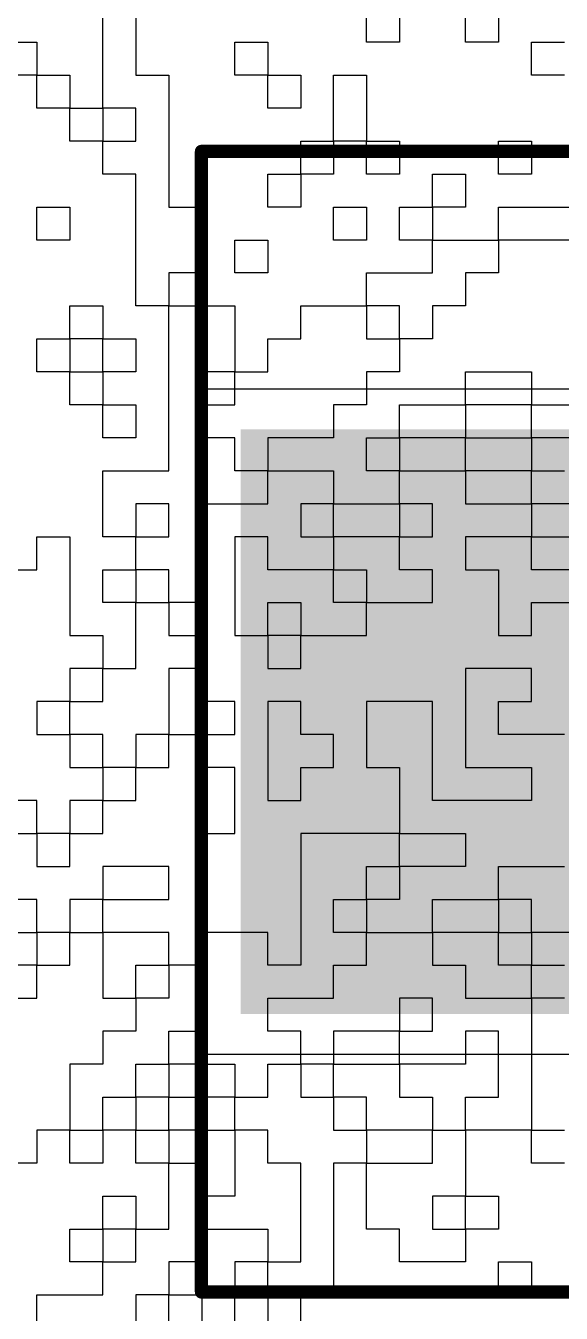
# Model space of a CAD drawing. Header units: inches. Extents: x 0.02 to 6.01, y 0.01 to 5.6.
# Drawn here: x 2.8738 to 2.9533, y 2.9722 to 3.1633 of the extents above; entities that cross this region are included whole.
import ezdxf

# ---------------------------------------------------------------- set-up
doc = ezdxf.new("R2010")
doc.units = ezdxf.units.IN
doc.header["$MEASUREMENT"] = 0
for name, color, linetype in [('Bottom Overlay', 54, 'Continuous'), ('Mechanical 15', 56, 'Continuous'), ('Top Layer', 1, 'Continuous'), ('Top Paste', 8, 'Continuous'), ('Top Solder', 216, 'Continuous')]:
    doc.layers.add(name, color=color, linetype=linetype)

# ---------------------------------------------------------------- blocks, each defined once
blk = doc.blocks.new('XTAL_FOXSDLF_160_20_34')
at = {"layer": 'Top Layer'}
blk.add_hatch(color=1, dxfattribs=at).paths.add_polyline_path([(0.07874, 0.03937), (0.29528, 0.03937), (0.29528, -0.03937), (0.07874, -0.03937)])
at = {"layer": 'Top Paste'}
blk.add_hatch(color=8, dxfattribs=at).paths.add_polyline_path([(0.07874, 0.03937), (0.29528, 0.03937), (0.29528, -0.03937), (0.07874, -0.03937)])
at = {"layer": 'Top Solder'}
blk.add_hatch(color=216, dxfattribs=at).paths.add_polyline_path([(0.07474, 0.04337), (0.29928, 0.04337), (0.29928, -0.04337), (0.07474, -0.04337)])
at = {"layer": 'Mechanical 15'}
for points in [[(0.30512, 0.08465, 0.00197, 0.00197, 0), (-0.30512, 0.08465, 0.00197, 0.00197, 0)], [(0.30512, 0.08465, 0.00197, 0.00197, 0), (0.30512, -0.08465, 0.00197, 0.00197, 0)], [(0.30512, -0.08465, 0.00197, 0.00197, 0), (-0.30512, -0.08465, 0.00197, 0.00197, 0)]]:
    blk.add_lwpolyline(points, format="xyseb", dxfattribs=at)
for points in [[(0.30463, 0.08465, 0.000984, 0.000984, 1), (0.30561, 0.08465, 0.000984, 0.000984, 1)], [(0.30463, 0.08465, 0.000984, 0.000984, 1), (0.30561, 0.08465, 0.000984, 0.000984, 1)], [(0.30463, -0.08465, 0.000984, 0.000984, 1), (0.30561, -0.08465, 0.000984, 0.000984, 1)], [(0.30463, -0.08465, 0.000984, 0.000984, 1), (0.30561, -0.08465, 0.000984, 0.000984, 1)]]:
    blk.add_lwpolyline(points, format="xyseb", close=True, dxfattribs=at)

msp = doc.modelspace()

# ---------------------------------------------------------------- linework, layer by layer
at = {"layer": 'Bottom Overlay'}
for p, q in [((2.88524, 3.15107), (2.88524, 3.17064)), ((2.93907, 3.16085), (2.93907, 3.17064)), ((2.94396, 3.17064), (2.94396, 3.16085)), ((2.89013, 3.16575), (2.89013, 3.15596)), ((2.92439, 3.16085), (2.92439, 3.16575)), ((2.92928, 3.16575), (2.92928, 3.16085)), ((2.87056, 3.16085), (2.87545, 3.16085)), ((2.87545, 3.16085), (2.87545, 3.15596)), ((2.90481, 3.15596), (2.90481, 3.16085)), ((2.90481, 3.16085), (2.90971, 3.16085)), ((2.90971, 3.16085), (2.90971, 3.15596)), ((2.92928, 3.16085), (2.92439, 3.16085)), ((2.94396, 3.16085), (2.93907, 3.16085)), ((2.94885, 3.16085), (2.95375, 3.16085)), ((2.94885, 3.15596), (2.94885, 3.16085)), ((2.87545, 3.15596), (2.87056, 3.15596)), ((2.87545, 3.15107), (2.87545, 3.15596)), ((2.87545, 3.15596), (2.88035, 3.15596)), ((2.88035, 3.15596), (2.88035, 3.15107)), ((2.89013, 3.15596), (2.89503, 3.15596)), ((2.89503, 3.15596), (2.89503, 3.13639)), ((2.90971, 3.15596), (2.90481, 3.15596)), ((2.90971, 3.15596), (2.9146, 3.15596)), ((2.90971, 3.15107), (2.90971, 3.15596)), ((2.9146, 3.15596), (2.9146, 3.15107)), ((2.91949, 3.14617), (2.91949, 3.15596)), ((2.91949, 3.15596), (2.92439, 3.15596)), ((2.92439, 3.15596), (2.92439, 3.14617)), ((2.95375, 3.15596), (2.94885, 3.15596)), ((2.88035, 3.15107), (2.87545, 3.15107)), ((2.88035, 3.15107), (2.88524, 3.15107)), ((2.88035, 3.14617), (2.88035, 3.15107)), ((2.88524, 3.15107), (2.88524, 3.14617)), ((2.89013, 3.15107), (2.88524, 3.15107)), ((2.89013, 3.14617), (2.89013, 3.15107)), ((2.9146, 3.15107), (2.90971, 3.15107)), ((2.88524, 3.14617), (2.88035, 3.14617)), ((2.88524, 3.14128), (2.88524, 3.14617)), ((2.88524, 3.14617), (2.89013, 3.14617)), ((2.9146, 3.14128), (2.9146, 3.14617)), ((2.9146, 3.14617), (2.91949, 3.14617)), ((2.91949, 3.14617), (2.91949, 3.14128)), ((2.92439, 3.14617), (2.91949, 3.14617)), ((2.92439, 3.14617), (2.92928, 3.14617)), ((2.92439, 3.14128), (2.92439, 3.14617)), ((2.92928, 3.14617), (2.92928, 3.14128)), ((2.94396, 3.14128), (2.94396, 3.14617)), ((2.94396, 3.14617), (2.94885, 3.14617)), ((2.94885, 3.14617), (2.94885, 3.14128)), ((2.89013, 3.14128), (2.88524, 3.14128)), ((2.89013, 3.12171), (2.89013, 3.14128)), ((2.90971, 3.13639), (2.90971, 3.14128)), ((2.90971, 3.14128), (2.9146, 3.14128)), ((2.9146, 3.14128), (2.9146, 3.13639)), ((2.91949, 3.14128), (2.9146, 3.14128)), ((2.92928, 3.14128), (2.92439, 3.14128)), ((2.93417, 3.14128), (2.93907, 3.14128)), ((2.93417, 3.13639), (2.93417, 3.14128)), ((2.93907, 3.14128), (2.93907, 3.13639)), ((2.94885, 3.14128), (2.94396, 3.14128)), ((2.87545, 3.13149), (2.87545, 3.13639)), ((2.87545, 3.13639), (2.88035, 3.13639)), ((2.88035, 3.13639), (2.88035, 3.13149)), ((2.89503, 3.13639), (2.89992, 3.13639)), ((2.89992, 3.13639), (2.89992, 3.1266)), ((2.9146, 3.13639), (2.90971, 3.13639)), ((2.91949, 3.13149), (2.91949, 3.13639)), ((2.91949, 3.13639), (2.92439, 3.13639)), ((2.92439, 3.13639), (2.92439, 3.13149)), ((2.92928, 3.13149), (2.92928, 3.13639)), ((2.92928, 3.13639), (2.93417, 3.13639)), ((2.93417, 3.13639), (2.93417, 3.13149)), ((2.93907, 3.13639), (2.93417, 3.13639)), ((2.94396, 3.13149), (2.94396, 3.13639)), ((2.94396, 3.13639), (2.95864, 3.13639)), ((2.88035, 3.13149), (2.87545, 3.13149)), ((2.90481, 3.1266), (2.90481, 3.13149)), ((2.90481, 3.13149), (2.90971, 3.13149)), ((2.90971, 3.13149), (2.90971, 3.1266)), ((2.92439, 3.13149), (2.91949, 3.13149)), ((2.93417, 3.13149), (2.92928, 3.13149)), ((2.93417, 3.13149), (2.94396, 3.13149)), ((2.93417, 3.1266), (2.93417, 3.13149)), ((2.95864, 3.13149), (2.94396, 3.13149)), ((2.94396, 3.13149), (2.94396, 3.1266)), ((2.89992, 3.1266), (2.89503, 3.1266)), ((2.89503, 3.1266), (2.89503, 3.12171)), ((2.90971, 3.1266), (2.90481, 3.1266)), ((2.92439, 3.12171), (2.92439, 3.1266)), ((2.92439, 3.1266), (2.93417, 3.1266)), ((2.94396, 3.1266), (2.93907, 3.1266)), ((2.93907, 3.1266), (2.93907, 3.12171)), ((2.88035, 3.12171), (2.88524, 3.12171)), ((2.88035, 3.11681), (2.88035, 3.12171)), ((2.88524, 3.12171), (2.88524, 3.11681)), ((2.89503, 3.12171), (2.89013, 3.12171)), ((2.89503, 3.09724), (2.89503, 3.12171)), ((2.89503, 3.12171), (2.90481, 3.12171)), ((2.90481, 3.12171), (2.90481, 3.11192)), ((2.9146, 3.11681), (2.9146, 3.12171)), ((2.9146, 3.12171), (2.92439, 3.12171)), ((2.92928, 3.12171), (2.92439, 3.12171)), ((2.92439, 3.12171), (2.92439, 3.11681)), ((2.92928, 3.11681), (2.92928, 3.12171)), ((2.93907, 3.12171), (2.93417, 3.12171)), ((2.93417, 3.12171), (2.93417, 3.11681)), ((2.87545, 3.11192), (2.87545, 3.11681)), ((2.87545, 3.11681), (2.88035, 3.11681)), ((2.88035, 3.11681), (2.88035, 3.11192)), ((2.88524, 3.11681), (2.88035, 3.11681)), ((2.88524, 3.11192), (2.88524, 3.11681)), ((2.88524, 3.11681), (2.89013, 3.11681)), ((2.89013, 3.11681), (2.89013, 3.11192)), ((2.90971, 3.11192), (2.90971, 3.11681)), ((2.90971, 3.11681), (2.9146, 3.11681)), ((2.92439, 3.11681), (2.92928, 3.11681)), ((2.93417, 3.11681), (2.92928, 3.11681)), ((2.92928, 3.11681), (2.92928, 3.11192)), ((2.88035, 3.11192), (2.87545, 3.11192)), ((2.88035, 3.11192), (2.88524, 3.11192)), ((2.88035, 3.10703), (2.88035, 3.11192)), ((2.89013, 3.11192), (2.88524, 3.11192)), ((2.88524, 3.11192), (2.88524, 3.10703)), ((2.90481, 3.11192), (2.89992, 3.11192)), ((2.89992, 3.11192), (2.89992, 3.10703)), ((2.90481, 3.11192), (2.90971, 3.11192)), ((2.90481, 3.10703), (2.90481, 3.11192)), ((2.92928, 3.11192), (2.92439, 3.11192)), ((2.92439, 3.11192), (2.92439, 3.10703)), ((2.93907, 3.10703), (2.93907, 3.11192)), ((2.93907, 3.11192), (2.94885, 3.11192)), ((2.94885, 3.11192), (2.94885, 3.10703)), ((2.88524, 3.10703), (2.88035, 3.10703)), ((2.88524, 3.10213), (2.88524, 3.10703)), ((2.88524, 3.10703), (2.89013, 3.10703)), ((2.89013, 3.10703), (2.89013, 3.10213)), ((2.89992, 3.10703), (2.90481, 3.10703)), ((2.92439, 3.10703), (2.91949, 3.10703)), ((2.91949, 3.10703), (2.91949, 3.10213)), ((2.92928, 3.10213), (2.92928, 3.10703)), ((2.92928, 3.10703), (2.93907, 3.10703)), ((2.93907, 3.10703), (2.93907, 3.10213)), ((2.94885, 3.10703), (2.93907, 3.10703)), ((2.94885, 3.10213), (2.94885, 3.10703)), ((2.94885, 3.10703), (2.96353, 3.10703)), ((2.89013, 3.10213), (2.88524, 3.10213)), ((2.90481, 3.10213), (2.89992, 3.10213)), ((2.89992, 3.10213), (2.89992, 3.09235)), ((2.90481, 3.09724), (2.90481, 3.10213)), ((2.91949, 3.10213), (2.90971, 3.10213)), ((2.90971, 3.10213), (2.90971, 3.09724)), ((2.92439, 3.09724), (2.92439, 3.10213)), ((2.92439, 3.10213), (2.92928, 3.10213)), ((2.92928, 3.10213), (2.92928, 3.09724)), ((2.93417, 3.10213), (2.92928, 3.10213)), ((2.93907, 3.10213), (2.93417, 3.10213)), ((2.93907, 3.09724), (2.93907, 3.10213)), ((2.93907, 3.10213), (2.94885, 3.10213)), ((2.95864, 3.10213), (2.94885, 3.10213)), ((2.94885, 3.10213), (2.94885, 3.09724)), ((2.88524, 3.08745), (2.88524, 3.09724)), ((2.88524, 3.09724), (2.89503, 3.09724)), ((2.90971, 3.09724), (2.90481, 3.09724)), ((2.90971, 3.09724), (2.91949, 3.09724)), ((2.90971, 3.09235), (2.90971, 3.09724)), ((2.91949, 3.09724), (2.91949, 3.09235)), ((2.92928, 3.09724), (2.92439, 3.09724)), ((2.92928, 3.09235), (2.92928, 3.09724)), ((2.92928, 3.09724), (2.93907, 3.09724)), ((2.94885, 3.09724), (2.93907, 3.09724)), ((2.93907, 3.09724), (2.93907, 3.09235)), ((2.94885, 3.09724), (2.95375, 3.09724)), ((2.94885, 3.09235), (2.94885, 3.09724)), ((2.89503, 3.09235), (2.89013, 3.09235)), ((2.89013, 3.09235), (2.89013, 3.08745)), ((2.89503, 3.08745), (2.89503, 3.09235)), ((2.89992, 3.09235), (2.90971, 3.09235)), ((2.91949, 3.09235), (2.9146, 3.09235)), ((2.9146, 3.09235), (2.9146, 3.08745)), ((2.91949, 3.08745), (2.91949, 3.09235)), ((2.91949, 3.09235), (2.92928, 3.09235)), ((2.92928, 3.09235), (2.92928, 3.08745)), ((2.93417, 3.09235), (2.92928, 3.09235)), ((2.93417, 3.08745), (2.93417, 3.09235)), ((2.93907, 3.09235), (2.94885, 3.09235)), ((2.95864, 3.09235), (2.94885, 3.09235)), ((2.94885, 3.09235), (2.94885, 3.08745)), ((2.87545, 3.08256), (2.87545, 3.08745)), ((2.87545, 3.08745), (2.88035, 3.08745)), ((2.88035, 3.08745), (2.88035, 3.07277)), ((2.89013, 3.08745), (2.88524, 3.08745)), ((2.89013, 3.08256), (2.89013, 3.08745)), ((2.89013, 3.08745), (2.89503, 3.08745)), ((2.90971, 3.08745), (2.90481, 3.08745)), ((2.90481, 3.08745), (2.90481, 3.07277)), ((2.90971, 3.08256), (2.90971, 3.08745)), ((2.9146, 3.08745), (2.91949, 3.08745)), ((2.92928, 3.08745), (2.91949, 3.08745)), ((2.91949, 3.08745), (2.91949, 3.08256)), ((2.92928, 3.08256), (2.92928, 3.08745)), ((2.92928, 3.08745), (2.93417, 3.08745)), ((2.94885, 3.08745), (2.93907, 3.08745)), ((2.93907, 3.08745), (2.93907, 3.08256)), ((2.94885, 3.08256), (2.94885, 3.08745)), ((2.94885, 3.08745), (2.95864, 3.08745)), ((2.87056, 3.08256), (2.87545, 3.08256)), ((2.88524, 3.08256), (2.89013, 3.08256)), ((2.88524, 3.07767), (2.88524, 3.08256)), ((2.89013, 3.08256), (2.89013, 3.07767)), ((2.89503, 3.08256), (2.89013, 3.08256)), ((2.89503, 3.07767), (2.89503, 3.08256)), ((2.91949, 3.08256), (2.90971, 3.08256)), ((2.91949, 3.07767), (2.91949, 3.08256)), ((2.91949, 3.08256), (2.92439, 3.08256)), ((2.92439, 3.08256), (2.92439, 3.07767)), ((2.93417, 3.08256), (2.92928, 3.08256)), ((2.93417, 3.07767), (2.93417, 3.08256)), ((2.93907, 3.08256), (2.94396, 3.08256)), ((2.94396, 3.08256), (2.94396, 3.07277)), ((2.95864, 3.08256), (2.94885, 3.08256)), ((2.89013, 3.07767), (2.88524, 3.07767)), ((2.89013, 3.06788), (2.89013, 3.07767)), ((2.89013, 3.07767), (2.89503, 3.07767)), ((2.89503, 3.07767), (2.89503, 3.07277)), ((2.89992, 3.07767), (2.89503, 3.07767)), ((2.89992, 3.07277), (2.89992, 3.07767)), ((2.90971, 3.07277), (2.90971, 3.07767)), ((2.90971, 3.07767), (2.9146, 3.07767)), ((2.9146, 3.07767), (2.9146, 3.07277)), ((2.92439, 3.07767), (2.91949, 3.07767)), ((2.92439, 3.07277), (2.92439, 3.07767)), ((2.92439, 3.07767), (2.93417, 3.07767)), ((2.94885, 3.07277), (2.94885, 3.07767)), ((2.94885, 3.07767), (2.95864, 3.07767)), ((2.88035, 3.07277), (2.88524, 3.07277)), ((2.88524, 3.07277), (2.88524, 3.06788)), ((2.89503, 3.07277), (2.89992, 3.07277)), ((2.90481, 3.07277), (2.90971, 3.07277)), ((2.9146, 3.07277), (2.90971, 3.07277)), ((2.90971, 3.07277), (2.90971, 3.06788)), ((2.9146, 3.06788), (2.9146, 3.07277)), ((2.9146, 3.07277), (2.92439, 3.07277)), ((2.94396, 3.07277), (2.94885, 3.07277)), ((2.88524, 3.06788), (2.88035, 3.06788)), ((2.88035, 3.06788), (2.88035, 3.06299)), ((2.88524, 3.06299), (2.88524, 3.06788)), ((2.88524, 3.06788), (2.89013, 3.06788)), ((2.89992, 3.06788), (2.89503, 3.06788)), ((2.89503, 3.06788), (2.89503, 3.05809)), ((2.89992, 3.06299), (2.89992, 3.06788)), ((2.90971, 3.06788), (2.9146, 3.06788)), ((2.94885, 3.06788), (2.93907, 3.06788)), ((2.93907, 3.06788), (2.93907, 3.0532)), ((2.94885, 3.06299), (2.94885, 3.06788)), ((2.88035, 3.06299), (2.87545, 3.06299)), ((2.87545, 3.06299), (2.87545, 3.05809)), ((2.88035, 3.05809), (2.88035, 3.06299)), ((2.88035, 3.06299), (2.88524, 3.06299)), ((2.90481, 3.06299), (2.89992, 3.06299)), ((2.90481, 3.05809), (2.90481, 3.06299)), ((2.9146, 3.06299), (2.90971, 3.06299)), ((2.90971, 3.06299), (2.90971, 3.04831)), ((2.9146, 3.05809), (2.9146, 3.06299)), ((2.93417, 3.06299), (2.92439, 3.06299)), ((2.92439, 3.06299), (2.92439, 3.0532)), ((2.93417, 3.04831), (2.93417, 3.06299)), ((2.94396, 3.05809), (2.94396, 3.06299)), ((2.94396, 3.06299), (2.94885, 3.06299)), ((2.87545, 3.05809), (2.88035, 3.05809)), ((2.88524, 3.05809), (2.88035, 3.05809)), ((2.88035, 3.05809), (2.88035, 3.0532)), ((2.88524, 3.0532), (2.88524, 3.05809)), ((2.89503, 3.05809), (2.89013, 3.05809)), ((2.89013, 3.05809), (2.89013, 3.0532)), ((2.89503, 3.05809), (2.90481, 3.05809)), ((2.89503, 3.0532), (2.89503, 3.05809)), ((2.91949, 3.05809), (2.9146, 3.05809)), ((2.91949, 3.0532), (2.91949, 3.05809)), ((2.95375, 3.05809), (2.94396, 3.05809)), ((2.88035, 3.0532), (2.88524, 3.0532)), ((2.89013, 3.0532), (2.88524, 3.0532)), ((2.88524, 3.0532), (2.88524, 3.04831)), ((2.89013, 3.04831), (2.89013, 3.0532)), ((2.89013, 3.0532), (2.89503, 3.0532)), ((2.90481, 3.0532), (2.89992, 3.0532)), ((2.89992, 3.0532), (2.89992, 3.04341)), ((2.90481, 3.04831), (2.90481, 3.0532)), ((2.9146, 3.04831), (2.9146, 3.0532)), ((2.9146, 3.0532), (2.91949, 3.0532)), ((2.92439, 3.0532), (2.92928, 3.0532)), ((2.92928, 3.0532), (2.92928, 3.04341)), ((2.93907, 3.0532), (2.94885, 3.0532)), ((2.94885, 3.0532), (2.94885, 3.04831)), ((2.87545, 3.04831), (2.87056, 3.04831)), ((2.87545, 3.04341), (2.87545, 3.04831)), ((2.88524, 3.04831), (2.88035, 3.04831)), ((2.88035, 3.04831), (2.88035, 3.04341)), ((2.88524, 3.04341), (2.88524, 3.04831)), ((2.88524, 3.04831), (2.89013, 3.04831)), ((2.90481, 3.04341), (2.90481, 3.04831)), ((2.90971, 3.04831), (2.9146, 3.04831)), ((2.94885, 3.04831), (2.93417, 3.04831)), ((2.87056, 3.04341), (2.87545, 3.04341)), ((2.87545, 3.04341), (2.87545, 3.03852)), ((2.88035, 3.04341), (2.87545, 3.04341)), ((2.88035, 3.03852), (2.88035, 3.04341)), ((2.88035, 3.04341), (2.88524, 3.04341)), ((2.89992, 3.04341), (2.90481, 3.04341)), ((2.92928, 3.04341), (2.9146, 3.04341)), ((2.9146, 3.04341), (2.9146, 3.02384)), ((2.92928, 3.03852), (2.92928, 3.04341)), ((2.92928, 3.04341), (2.93417, 3.04341)), ((2.93417, 3.04341), (2.93907, 3.04341)), ((2.93907, 3.04341), (2.93907, 3.03852)), ((2.87545, 3.03852), (2.88035, 3.03852)), ((2.89503, 3.03852), (2.88524, 3.03852)), ((2.88524, 3.03852), (2.88524, 3.03363)), ((2.89503, 3.03363), (2.89503, 3.03852)), ((2.92439, 3.03363), (2.92439, 3.03852)), ((2.92439, 3.03852), (2.92928, 3.03852)), ((2.92928, 3.03852), (2.92928, 3.03363)), ((2.93907, 3.03852), (2.92928, 3.03852)), ((2.94396, 3.03363), (2.94396, 3.03852)), ((2.94396, 3.03852), (2.95375, 3.03852)), ((2.87545, 3.03363), (2.87056, 3.03363)), ((2.87545, 3.02873), (2.87545, 3.03363)), ((2.88524, 3.03363), (2.88035, 3.03363)), ((2.88035, 3.03363), (2.88035, 3.02873)), ((2.88524, 3.02873), (2.88524, 3.03363)), ((2.88524, 3.03363), (2.89503, 3.03363)), ((2.91949, 3.02873), (2.91949, 3.03363)), ((2.91949, 3.03363), (2.92439, 3.03363)), ((2.92439, 3.03363), (2.92439, 3.02873)), ((2.92928, 3.03363), (2.92439, 3.03363)), ((2.93417, 3.02873), (2.93417, 3.03363)), ((2.93417, 3.03363), (2.94396, 3.03363)), ((2.94396, 3.03363), (2.94396, 3.02873)), ((2.94885, 3.03363), (2.94396, 3.03363)), ((2.94885, 3.02873), (2.94885, 3.03363)), ((2.87056, 3.02873), (2.87545, 3.02873)), ((2.87545, 3.02873), (2.87545, 3.02384)), ((2.88035, 3.02873), (2.87545, 3.02873)), ((2.88035, 3.02384), (2.88035, 3.02873)), ((2.88035, 3.02873), (2.88524, 3.02873)), ((2.89503, 3.02873), (2.88524, 3.02873)), ((2.88524, 3.02873), (2.88524, 3.01895)), ((2.89503, 3.02384), (2.89503, 3.02873)), ((2.90971, 3.02873), (2.89992, 3.02873)), ((2.89992, 3.02873), (2.89992, 3.02384)), ((2.90971, 3.02384), (2.90971, 3.02873)), ((2.92439, 3.02873), (2.91949, 3.02873)), ((2.92439, 3.02384), (2.92439, 3.02873)), ((2.92439, 3.02873), (2.93417, 3.02873)), ((2.94396, 3.02873), (2.93417, 3.02873)), ((2.93417, 3.02873), (2.93417, 3.02384)), ((2.94396, 3.02873), (2.94885, 3.02873)), ((2.94396, 3.02384), (2.94396, 3.02873)), ((2.94885, 3.02873), (2.94885, 3.02384)), ((2.95864, 3.02873), (2.94885, 3.02873)), ((2.87545, 3.02384), (2.87056, 3.02384)), ((2.87545, 3.01895), (2.87545, 3.02384)), ((2.87545, 3.02384), (2.88035, 3.02384)), ((2.89013, 3.01895), (2.89013, 3.02384)), ((2.89013, 3.02384), (2.89503, 3.02384)), ((2.89503, 3.02384), (2.89503, 3.01895)), ((2.89992, 3.02384), (2.89503, 3.02384)), ((2.9146, 3.02384), (2.90971, 3.02384)), ((2.91949, 3.01895), (2.91949, 3.02384)), ((2.91949, 3.02384), (2.92439, 3.02384)), ((2.93417, 3.02384), (2.93907, 3.02384)), ((2.93907, 3.02384), (2.93907, 3.01895)), ((2.94885, 3.02384), (2.94396, 3.02384)), ((2.94885, 3.02384), (2.95375, 3.02384)), ((2.94885, 3.01895), (2.94885, 3.02384)), ((2.87056, 3.01895), (2.87545, 3.01895)), ((2.88524, 3.01895), (2.89013, 3.01895)), ((2.89503, 3.01895), (2.89013, 3.01895)), ((2.89013, 3.01895), (2.89013, 3.01405)), ((2.90971, 3.01405), (2.90971, 3.01895)), ((2.90971, 3.01895), (2.91949, 3.01895)), ((2.93417, 3.01895), (2.92928, 3.01895)), ((2.92928, 3.01895), (2.92928, 3.01405)), ((2.93417, 3.01405), (2.93417, 3.01895)), ((2.93907, 3.01895), (2.94885, 3.01895)), ((2.95375, 3.01895), (2.94885, 3.01895)), ((2.94885, 3.01895), (2.94885, 2.99937)), ((2.89013, 3.01405), (2.88524, 3.01405)), ((2.88524, 3.01405), (2.88524, 3.00916)), ((2.89503, 3.00916), (2.89503, 3.01405)), ((2.89503, 3.01405), (2.89992, 3.01405)), ((2.89992, 3.01405), (2.89992, 3.00916)), ((2.9146, 3.01405), (2.90971, 3.01405)), ((2.9146, 3.00916), (2.9146, 3.01405)), ((2.92928, 3.01405), (2.91949, 3.01405)), ((2.91949, 3.01405), (2.91949, 3.00916)), ((2.92928, 3.00916), (2.92928, 3.01405)), ((2.92928, 3.01405), (2.93417, 3.01405)), ((2.94396, 3.01405), (2.93907, 3.01405)), ((2.93907, 3.01405), (2.93907, 3.00916)), ((2.94396, 3.00427), (2.94396, 3.01405)), ((2.88524, 3.00916), (2.88035, 3.00916)), ((2.88035, 3.00916), (2.88035, 2.99937)), ((2.89013, 3.00427), (2.89013, 3.00916)), ((2.89013, 3.00916), (2.89503, 3.00916)), ((2.89503, 3.00916), (2.89503, 3.00427)), ((2.89992, 3.00916), (2.89503, 3.00916)), ((2.89992, 3.00427), (2.89992, 3.00916)), ((2.89992, 3.00916), (2.90481, 3.00916)), ((2.90481, 3.00916), (2.90481, 3.00427)), ((2.90971, 3.00427), (2.90971, 3.00916)), ((2.90971, 3.00916), (2.9146, 3.00916)), ((2.91949, 3.00916), (2.9146, 3.00916)), ((2.9146, 3.00916), (2.9146, 3.00427)), ((2.91949, 3.00427), (2.91949, 3.00916)), ((2.91949, 3.00916), (2.92439, 3.00916)), ((2.92439, 3.00916), (2.92928, 3.00916)), ((2.92928, 3.00916), (2.92928, 3.00427)), ((2.93907, 3.00916), (2.92928, 3.00916)), ((2.88524, 2.99937), (2.88524, 3.00427)), ((2.88524, 3.00427), (2.89013, 3.00427)), ((2.89503, 3.00427), (2.89013, 3.00427)), ((2.89013, 3.00427), (2.89013, 2.99937)), ((2.89503, 2.99937), (2.89503, 3.00427)), ((2.89503, 3.00427), (2.89992, 3.00427)), ((2.89992, 3.00427), (2.89992, 2.99937)), ((2.90481, 3.00427), (2.89992, 3.00427)), ((2.90481, 2.99937), (2.90481, 3.00427)), ((2.90481, 3.00427), (2.90971, 3.00427)), ((2.9146, 3.00427), (2.91949, 3.00427)), ((2.92439, 3.00427), (2.91949, 3.00427)), ((2.91949, 3.00427), (2.91949, 2.99937)), ((2.92439, 2.99937), (2.92439, 3.00427)), ((2.92928, 3.00427), (2.93417, 3.00427)), ((2.93417, 3.00427), (2.93417, 2.99937)), ((2.93907, 2.99937), (2.93907, 3.00427)), ((2.93907, 3.00427), (2.94396, 3.00427)), ((2.88035, 2.99937), (2.87545, 2.99937)), ((2.87545, 2.99937), (2.87545, 2.99448)), ((2.88035, 2.99937), (2.88524, 2.99937)), ((2.88035, 2.99448), (2.88035, 2.99937)), ((2.89013, 2.99937), (2.88524, 2.99937)), ((2.88524, 2.99937), (2.88524, 2.99448)), ((2.89013, 2.99448), (2.89013, 2.99937)), ((2.89013, 2.99937), (2.89503, 2.99937)), ((2.89992, 2.99937), (2.89503, 2.99937)), ((2.89503, 2.99937), (2.89503, 2.99448)), ((2.89992, 2.99448), (2.89992, 2.99937)), ((2.89992, 2.99937), (2.90481, 2.99937)), ((2.90481, 2.99937), (2.90481, 2.98959)), ((2.90971, 2.99937), (2.90481, 2.99937)), ((2.90971, 2.99448), (2.90971, 2.99937)), ((2.91949, 2.99937), (2.92439, 2.99937)), ((2.93417, 2.99937), (2.92439, 2.99937)), ((2.92439, 2.99937), (2.92439, 2.99448)), ((2.93417, 2.99448), (2.93417, 2.99937)), ((2.93417, 2.99937), (2.93907, 2.99937)), ((2.93907, 2.99937), (2.93907, 2.98959)), ((2.94885, 2.99937), (2.93907, 2.99937)), ((2.94885, 2.99448), (2.94885, 2.99937)), ((2.94885, 2.99937), (2.95375, 2.99937)), ((2.87545, 2.99448), (2.87056, 2.99448)), ((2.88524, 2.99448), (2.88035, 2.99448)), ((2.89503, 2.99448), (2.89013, 2.99448)), ((2.89503, 2.98469), (2.89503, 2.99448)), ((2.89503, 2.99448), (2.89992, 2.99448)), ((2.9146, 2.99448), (2.90971, 2.99448)), ((2.9146, 2.9798), (2.9146, 2.99448)), ((2.92439, 2.99448), (2.91949, 2.99448)), ((2.91949, 2.99448), (2.91949, 2.97491)), ((2.92439, 2.98469), (2.92439, 2.99448)), ((2.92439, 2.99448), (2.93417, 2.99448)), ((2.95375, 2.99448), (2.94885, 2.99448)), ((2.88524, 2.98959), (2.89013, 2.98959)), ((2.88524, 2.98469), (2.88524, 2.98959)), ((2.89013, 2.98959), (2.89013, 2.98469)), ((2.90481, 2.98959), (2.89992, 2.98959)), ((2.89992, 2.98959), (2.89992, 2.98469)), ((2.93907, 2.98959), (2.93417, 2.98959)), ((2.93417, 2.98959), (2.93417, 2.98469)), ((2.93907, 2.98469), (2.93907, 2.98959)), ((2.93907, 2.98959), (2.94396, 2.98959)), ((2.94396, 2.98959), (2.94396, 2.98469)), ((2.88035, 2.9798), (2.88035, 2.98469)), ((2.88035, 2.98469), (2.88524, 2.98469)), ((2.88524, 2.98469), (2.88524, 2.9798)), ((2.89013, 2.98469), (2.88524, 2.98469)), ((2.89013, 2.9798), (2.89013, 2.98469)), ((2.89013, 2.98469), (2.89503, 2.98469)), ((2.89992, 2.98469), (2.90971, 2.98469)), ((2.90971, 2.98469), (2.90971, 2.9798)), ((2.92928, 2.98469), (2.92439, 2.98469)), ((2.92928, 2.9798), (2.92928, 2.98469)), ((2.93417, 2.98469), (2.93907, 2.98469)), ((2.94396, 2.98469), (2.93907, 2.98469)), ((2.93907, 2.98469), (2.93907, 2.9798)), ((2.88524, 2.9798), (2.88035, 2.9798)), ((2.88524, 2.97491), (2.88524, 2.9798)), ((2.88524, 2.9798), (2.89013, 2.9798)), ((2.89992, 2.9798), (2.89503, 2.9798)), ((2.89503, 2.9798), (2.89503, 2.97491)), ((2.89992, 2.97491), (2.89992, 2.9798)), ((2.90971, 2.9798), (2.90481, 2.9798)), ((2.90481, 2.9798), (2.90481, 2.97491)), ((2.90971, 2.9798), (2.9146, 2.9798)), ((2.90971, 2.97491), (2.90971, 2.9798)), ((2.93907, 2.9798), (2.92928, 2.9798)), ((2.94396, 2.97491), (2.94396, 2.9798)), ((2.94396, 2.9798), (2.94885, 2.9798)), ((2.94885, 2.9798), (2.94885, 2.97491)), ((2.87545, 2.97001), (2.87545, 2.97491)), ((2.87545, 2.97491), (2.88524, 2.97491)), ((2.89503, 2.97491), (2.89013, 2.97491)), ((2.89013, 2.97491), (2.89013, 2.97001)), ((2.89503, 2.97491), (2.89992, 2.97491)), ((2.89503, 2.97001), (2.89503, 2.97491)), ((2.90481, 2.97491), (2.89992, 2.97491)), ((2.89992, 2.97491), (2.89992, 2.97001)), ((2.90481, 2.97001), (2.90481, 2.97491)), ((2.90481, 2.97491), (2.90971, 2.97491)), ((2.90971, 2.97491), (2.90971, 2.97001)), ((2.9146, 2.97491), (2.90971, 2.97491)), ((2.9146, 2.97001), (2.9146, 2.97491)), ((2.91949, 2.97491), (2.94396, 2.97491)), ((2.94885, 2.97491), (2.95375, 2.97491))]:
    msp.add_line(p, q, dxfattribs=at)
at = {"layer": 'Top Layer'}
for p, q in [((3.10097, 3.10937), (2.89972, 3.10937)), ((2.89972, 3.10937), (2.89972, 3.01063)), ((2.89972, 3.01063), (3.13626, 3.01063))]:
    msp.add_line(p, q, dxfattribs=at)

# ---------------------------------------------------------------- block references
at = {"rotation": 180}
msp.add_blockref('XTAL_FOXSDLF_160_20_34', (3.205, 3.06), dxfattribs=at)

doc.saveas('drawing.dxf')
